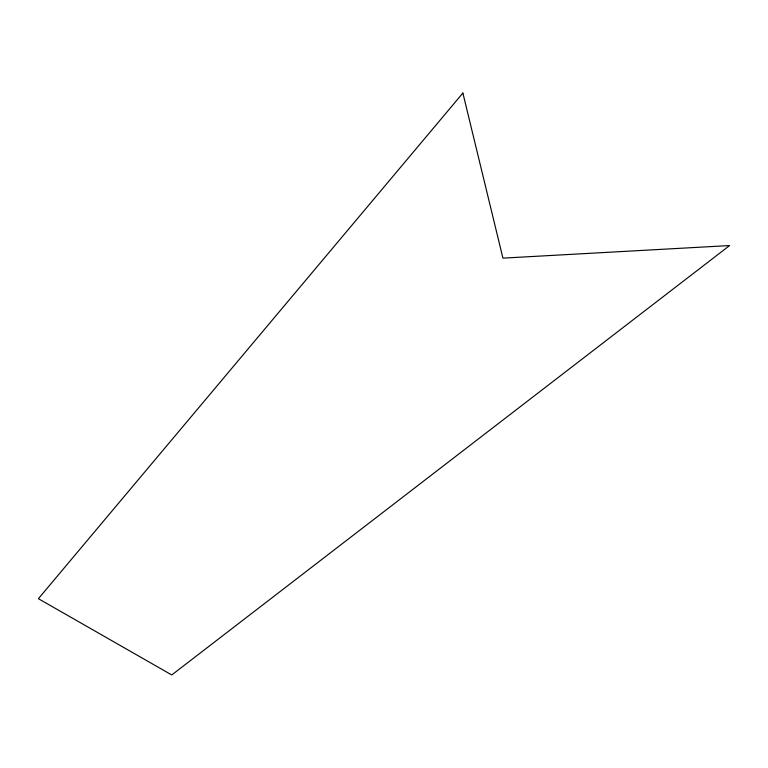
<?xml version="1.0" encoding="UTF-8"?>
<svg xmlns="http://www.w3.org/2000/svg" width="768" height="768" viewBox="0 0 768 768"><rect width="100%" height="100%" fill="white"/><g stroke="black" fill="none" stroke-linecap="round" stroke-linejoin="round"><path stroke-width="1.15" d="M462.883 93.043L38.4 598.694L171.763 674.957L729.6 245.558L502.925 258.134L462.883 93.043"/></g></svg>
